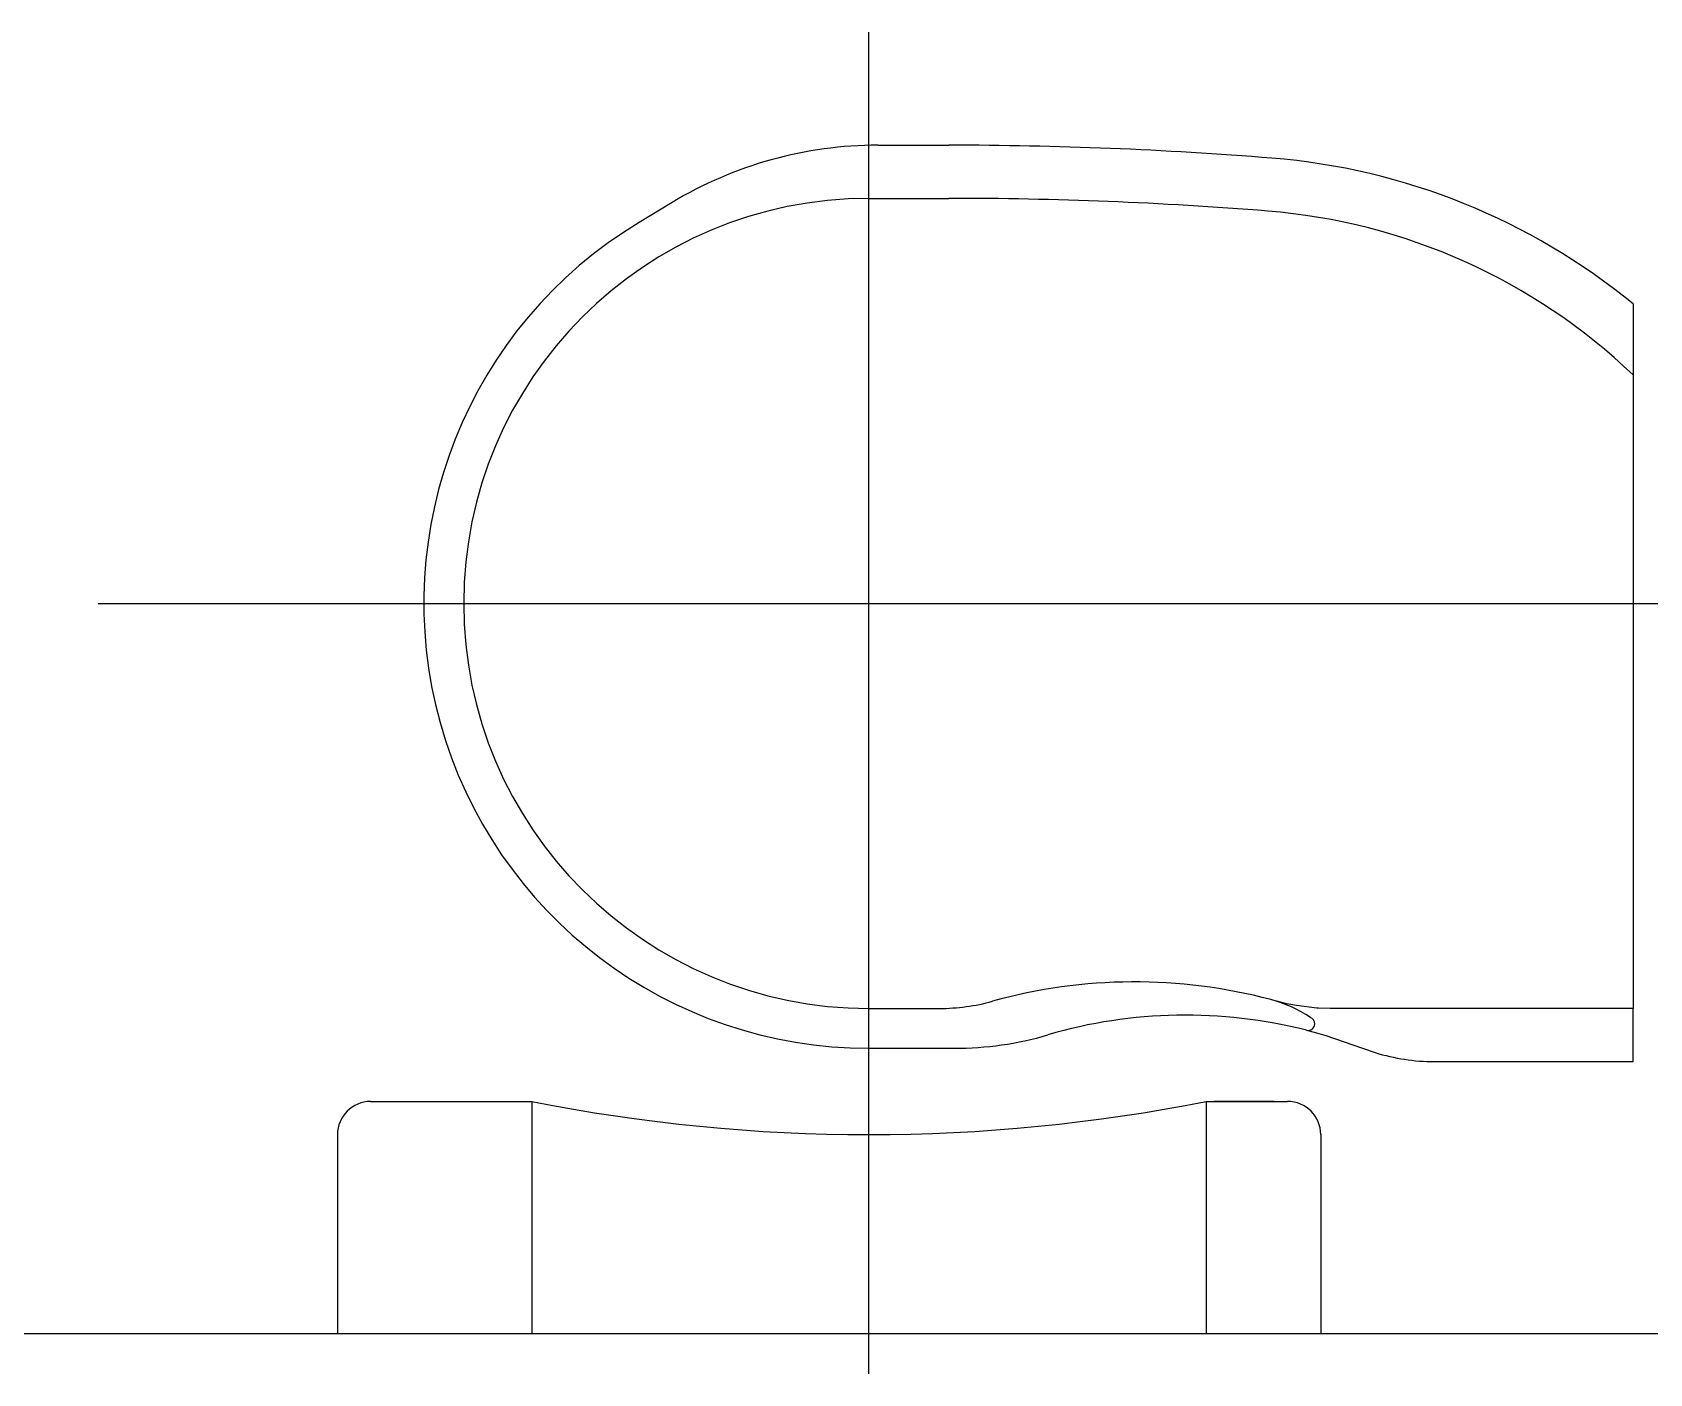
# Model space of a CAD drawing. Header units: centimetres. Extents: x 0.3 to 84.3, y 0.3 to 59.7.
# Drawn here: x 49.54681 to 49.5955, y 11.8974 to 11.9378 of the extents above; entities that cross this region are included whole.
import ezdxf

# ---------------------------------------------------------------- set-up
doc = ezdxf.new("R2010")
doc.units = ezdxf.units.CM
doc.linetypes.add('AUSGEZOGEN', pattern=[0])
doc.layers.add('Fenster', color=7, linetype='AUSGEZOGEN', lineweight=35)

msp = doc.modelspace()

# ---------------------------------------------------------------- linework, layer by layer
at = {"layer": 'Fenster', "color": 7, "linetype": 'AUSGEZOGEN', "lineweight": 25}
for p, q in [((49.57199889897901, 11.89739983217674), (49.57199889897901, 11.93779983110344)), ((49.57227292242502, 11.93439983119374), (49.57439889891526, 11.93439983119374)), ((49.56607683066266, 11.9326764281876), (49.56507992984438, 11.93207536451415)), ((49.57199889897901, 11.9327998312363), (49.57439889891526, 11.9327998312363)), ((49.59499889836808, 11.92962028748771), (49.59499889836808, 11.90839983188449)), ((49.54879889959541, 11.92059983156041), (49.59919889825645, 11.92059983156041)), ((49.58443009270943, 11.90857792067695), (49.58427866609431, 11.90861776604443)), ((49.57199889897901, 11.90839983188449), (49.57411672245485, 11.90839983188449)), ((49.58457579497063, 11.90854353238783), (49.58443009270943, 11.90857792067695)), ((49.58486855706932, 11.90848588166032), (49.58457579497063, 11.90854353238783)), ((49.5854798405316, 11.90841326268051), (49.58486855706932, 11.90848588166032)), ((49.58529005322744, 11.90812868862304), (49.58532657665909, 11.90810433052207)), ((49.58553048836676, 11.90841008322914), (49.5854798405316, 11.90841326268051)), ((49.58588107507819, 11.90839983188449), (49.58553048836676, 11.90841008322914)), ((49.58657239637054, 11.90839983188449), (49.58588107507819, 11.90839983188449)), ((49.58736657392108, 11.90839983188449), (49.58657239637054, 11.90839983188449)), ((49.59499889836808, 11.90839983188449), (49.58736657392108, 11.90839983188449)), ((49.59499889836808, 11.90679983192704), (49.59499889836808, 11.90839983188449)), ((49.58516625036988, 11.90774412575966), (49.58539541513854, 11.90768379921061)), ((49.58539541513854, 11.90768379921061), (49.58574637882938, 11.9075837008511)), ((49.57199889897915, 11.90719983191639), (49.57456845085316, 11.90719983191639)), ((49.58574637882938, 11.9075837008511), (49.58685240939968, 11.90720497643347)), ((49.58685240939968, 11.90720497643347), (49.58723745186569, 11.90707067606154)), ((49.58901980227532, 11.90679983192704), (49.59499889836808, 11.90679983192704)), ((49.55699889987758, 11.9055998319589), (49.56185000818356, 11.9055998319589)), ((49.56185000818356, 11.9055998319589), (49.56185000818356, 11.89859983214488)), ((49.58214779077451, 11.9055998319589), (49.58459889914428, 11.9055998319589)), ((49.58214779077451, 11.9055998319589), (49.58214779077451, 11.89859983214488)), ((49.58339175441335, 11.9055998319589), (49.58239175443996, 11.9055998319589)), ((49.58419175439208, 11.9055998319589), (49.58339175441335, 11.9055998319589)), ((49.55599889990417, 11.90459983198544), (49.55599889990417, 11.89859983214488)), ((49.58559889911774, 11.90459983198544), (49.58559889911774, 11.89859983214488)), ((49.60799889795362, 11.89859983256683), (49.46399890109487, 11.89859983256683)), ((49.58559889911774, 11.89859983214488), (49.55599889990417, 11.89859983214488))]:
    msp.add_line(p, q, dxfattribs=at)
for centre, radius, start, end in [((49.5722729224249, 11.92239983151243), 0.01199999968119755, 90, 121.0871310777888), ((49.5743988989152, 11.81279983442413), 0.1215999967694701, 85.41051231482118, 90), ((49.58256053472419, 11.91447277648899), 0.01959999947928955, 50.60890494227625, 85.41051231483209), ((49.57199889897895, 11.92059983156022), 0.01219999967588438, 90, 270), ((49.5743988989152, 11.81279983442413), 0.1199999968119773, 85.41051231482139, 90), ((49.57199889897895, 11.92059983156022), 0.0133999996440044, 121.087131078026, 270), ((49.58256053472419, 11.91447277648899), 0.01799999952179633, 46.28907746438342, 85.41051231483463), ((49.5799988987665, 11.89317483228878), 0.01602499957426617, 75.19979472683534, 105.4898801563284), ((49.57411672245473, 11.91439983172494), 0.005999999840598776, 270, 285.4898801563687), ((49.58307067557658, 11.90480087222276), 0.00399999989373282, 56.30000000006722, 75.19979472690667), ((49.581530252505, 11.8934664898737), 0.01473334201599107, 75.71253313629846, 106.3482191110228), ((49.58521560777649, 11.90793793970192), 0.0001999999946868229, 255.7125331362629, 56.29999999916404), ((49.57456845085308, 11.91719983165057), 0.009999999734331598, 270, 286.348219110975), ((49.58901980227526, 11.91279983176741), 0.005999999840598776, 252.7189902535812, 270), ((49.5569988998775, 11.90459983198529), 0.000999999973433205, 90, 180), ((49.57199889947893, 11.95659983060381), 0.05199999861852348, 258.7452873817745, 281.2547126182255), ((49.58459889914423, 11.90459983198529), 0.000999999973433205, 0, 90)]:
    msp.add_arc(centre, radius, start, end, dxfattribs=at)

doc.saveas('drawing.dxf')
